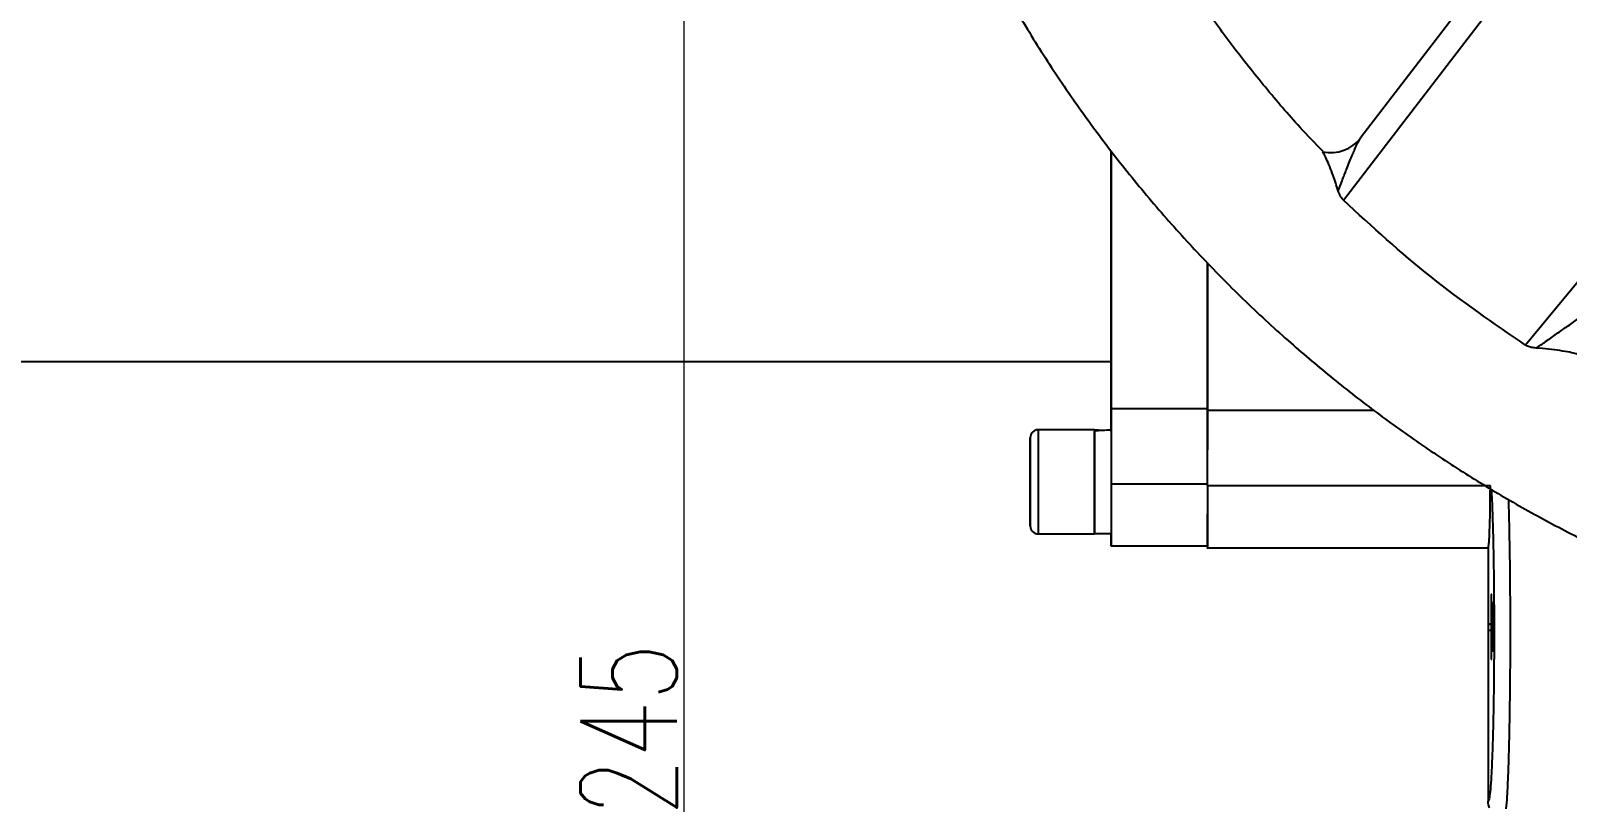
# Model space of a CAD drawing. Header units: millimetres. Extents: x 2180 to 4616, y 795 to 2518.
# Drawn here: x 2717.4 to 2909, y 1013 to 1109.3 of the extents above; entities that cross this region are included whole.
import ezdxf

# ---------------------------------------------------------------- set-up
doc = ezdxf.new("R2010")
doc.units = ezdxf.units.MM
doc.layers.add('AM_5', color=3, linetype='Continuous', lineweight=25)
doc.styles.add('SLDTEXTSTYLE1', font='txt.shx', dxfattribs={"width": 0.7, "bigfont": 'gbcbig.shx'})
doc.dimstyles.new('SLDDIMSTYLE12$0', dxfattribs={"dimtxt": 12, "dimasz": 10, "dimexe": 0, "dimexo": 0.0625, "dimgap": 0.875, "dimtad": 1, "dimdec": 1, "dimlfac": 1.8, "dimrnd": 1e-09, "dimzin": 12, "dimdsep": 46, "dimtxsty": 'SLDTEXTSTYLE1', "dimcen": 0.09, "dimdle": 8.16, "dimclrd": 3, "dimclre": 3, "dimadec": 0, "dimazin": 3, "dimtfac": 1, "dimtdec": 1, "dimtofl": 0, "dimtmove": 0, "dimatfit": 3, "dimfxl": 0, "dimfrac": 2, "dimtolj": 1, "dimlwd": 5, "dimlwe": 5, "dimarcsym": 0})

# ---------------------------------------------------------------- blocks, each defined once
blk = doc.blocks.new('*D55')
at = {"layer": 'AM_5', "color": 3, "lineweight": 5, "transparency": 16777216}
blk.add_line((2986.85, 1196.43), (2798.86, 1196.43), dxfattribs=at)
at = {"layer": 'AM_5', "color": 3, "linetype": 'Continuous', "lineweight": 5, "transparency": 16777216}
for p, q in [((2798.86, 1186.43), (2798.86, 964.81)), ((2941.11, 954.81), (2798.86, 954.81))]:
    blk.add_line(p, q, dxfattribs=at)
at = {"layer": 'AM_5', "color": 3, "transparency": 16777216}
for points in [[(2797.19, 1186.43), (2800.53, 1186.43), (2798.86, 1196.43)], [(2797.19, 964.81), (2800.53, 964.81), (2798.86, 954.81)]]:
    blk.add_solid(points, dxfattribs=at)
at = {"layer": 'Defpoints', "color": 0, "transparency": 16777216}
for p in [(2986.92, 1196.43), (2798.86, 954.81), (2941.17, 954.81)]:
    blk.add_point(p, dxfattribs=at)
at = {"layer": 'AM_5', "color": 0, "transparency": 16777216, "insert": (2791.98, 1022.1), "char_height": 12, "attachment_point": 5, "rotation": 90, "style": 'SLDTEXTSTYLE1'}
blk.add_mtext('\\A1;245', dxfattribs=at)

msp = doc.modelspace()

# ---------------------------------------------------------------- linework, layer by layer
at = {"color": 7, "linetype": 'Continuous', "lineweight": 25}
for p, q in [((2898.965, 1116.449), (2883.294, 1095.978)), ((2881.116, 1088.167), (2901.87, 1115.215)), ((2925.548, 1096.385), (2903.835, 1070.1)), ((2711.157, 1068.027), (2852.157, 1068.027)), ((2852.157, 1062.183), (2864.157, 1062.183)), ((2864.157, 1061.987), (2884.839, 1061.986)), ((2850.057, 1059.527), (2843.057, 1059.527)), ((2842.057, 1053.027), (2842.057, 1056.027)), ((2842.057, 1056.027), (2842.057, 1056.027)), ((2842.057, 1056.027), (2842.057, 1053.027)), ((2842.057, 1053.027), (2842.057, 1050.027)), ((2842.057, 1050.027), (2842.057, 1053.027)), ((2842.057, 1053.027), (2842.057, 1053.027)), ((2864.157, 1052.747), (2852.157, 1052.747)), ((2899.437, 1052.532), (2864.157, 1052.532)), ((2842.057, 1050.027), (2842.057, 1050.027)), ((2843.057, 1046.527), (2850.057, 1046.527)), ((2850.057, 1046.587), (2852.157, 1046.587)), ((2852.157, 1045.027), (2864.157, 1045.027)), ((2864.157, 1044.795), (2899.157, 1044.795)), ((2899.157, 1044.795), (2899.157, 1013.182)), ((2899.579, 1039.015), (2899.551, 1039.014)), ((2899.551, 1039.014), (2899.551, 1035.28)), ((2899.551, 1039.014), (2899.579, 1039.014)), ((2899.579, 1030.849), (2899.579, 1039.015)), ((2899.67, 1038.044), (2899.643, 1038.042)), ((2899.643, 1038.042), (2899.643, 1031.831)), ((2899.643, 1038.042), (2899.67, 1038.042)), ((2899.67, 1031.832), (2899.67, 1038.044)), ((2899.751, 1037.091), (2899.724, 1037.09)), ((2899.724, 1037.09), (2899.724, 1032.793)), ((2899.724, 1037.09), (2899.751, 1037.09)), ((2899.751, 1032.794), (2899.751, 1037.091)), ((2899.551, 1035.28), (2899.18, 1035.257)), ((2899.18, 1035.257), (2899.18, 1034.521)), ((2899.18, 1035.257), (2899.579, 1035.257)), ((2899.551, 1035.28), (2899.579, 1035.28)), ((2899.18, 1034.521), (2899.551, 1034.544)), ((2899.551, 1034.544), (2899.551, 1030.848)), ((2899.551, 1034.544), (2899.579, 1034.544)), ((2899.643, 1031.831), (2899.67, 1031.832)), ((2899.724, 1032.793), (2899.751, 1032.794)), ((2899.551, 1030.848), (2899.579, 1030.849))]:
    msp.add_line(p, q, dxfattribs=at)
at = {"color": 7, "linetype": 'Continuous', "lineweight": 25, "flags": 128}
for points in [[(2852.157, 1094.311), (2852.157, 1093.294), (2852.157, 1089.095), (2852.157, 1085.122), (2852.157, 1081.394), (2852.157, 1077.929), (2852.157, 1074.741), (2852.157, 1071.846), (2852.157, 1069.257), (2852.157, 1066.987), (2852.157, 1065.046), (2852.157, 1063.442), (2852.157, 1062.183)], [(2852.157, 1068.027), (2852.157, 1068.206), (2852.157, 1068.74), (2852.157, 1069.627), (2852.157, 1070.863), (2852.157, 1072.441), (2852.157, 1074.353), (2852.157, 1076.59), (2852.157, 1079.14), (2852.157, 1081.99), (2852.157, 1085.125), (2852.157, 1088.53), (2852.157, 1092.187), (2852.157, 1094.233)], [(2852.157, 1062.183), (2852.156, 1063.442), (2852.156, 1065.046), (2852.156, 1066.987), (2852.156, 1068.027)], [(2852.157, 1062.183), (2852.157, 1061.708), (2852.157, 1060.978), (2852.157, 1060.011), (2852.157, 1058.834), (2852.157, 1057.48), (2852.157, 1055.987), (2852.157, 1054.394), (2852.157, 1052.747)], [(2852.157, 1059.352), (2852.157, 1060.011), (2852.157, 1060.978), (2852.157, 1061.708), (2852.157, 1062.183)], [(2843.057, 1059.527), (2843.057, 1059.516), (2843.057, 1059.254), (2843.057, 1058.657), (2843.057, 1057.755), (2843.057, 1056.599), (2843.057, 1055.251), (2843.057, 1053.782), (2843.057, 1052.273), (2843.057, 1050.804), (2843.057, 1049.456), (2843.057, 1048.299), (2843.057, 1047.398), (2843.057, 1046.8), (2843.057, 1046.538), (2843.057, 1046.527)], [(2850.057, 1059.527), (2850.057, 1059.516), (2850.057, 1059.254), (2850.057, 1058.657), (2850.057, 1057.755), (2850.057, 1056.599), (2850.057, 1055.251), (2850.057, 1053.782), (2850.057, 1052.273), (2850.057, 1050.804), (2850.057, 1049.456), (2850.057, 1048.299), (2850.057, 1047.398), (2850.057, 1046.8), (2850.057, 1046.538), (2850.057, 1046.527)], [(2850.057, 1046.587), (2850.057, 1046.65), (2850.057, 1047.033), (2850.057, 1047.743), (2850.057, 1048.742), (2850.057, 1049.976), (2850.057, 1051.377), (2850.057, 1052.867), (2850.057, 1054.367), (2850.057, 1055.793), (2850.057, 1057.068), (2850.057, 1058.122), (2850.057, 1058.898), (2850.057, 1059.352)], [(2852.157, 1052.747), (2852.157, 1051.014), (2852.157, 1049.377), (2852.157, 1047.915), (2852.157, 1046.699), (2852.157, 1045.785), (2852.157, 1045.219), (2852.157, 1045.027), (2852.157, 1045.219), (2852.157, 1045.785), (2852.157, 1046.587)]]:
    msp.add_lwpolyline(points, dxfattribs=at)
at = {"color": 7, "linetype": 'Continuous', "lineweight": 25}
msp.add_circle((2987.157, 1198.073), 105, dxfattribs=at)
for centre, radius, start, end in [((2879.552, 1098.77), 4.669, 257.62568, 323.26961), ((2843.057, 1058.527), 1, 90, 180), ((2843.057, 1047.527), 1, 180, 270)]:
    msp.add_arc(centre, radius, start, end, dxfattribs=at)
for centre, start_param, end_param in [((2850.057, 1053.027), 1.4765232, 1.5707963), ((2852.157, 1053.027), 1.5707963, 1.760193)]:
    msp.add_ellipse(centre, major_axis=(11.154, 0), ratio=0.5773521, start_param=start_param, end_param=end_param, dxfattribs=at)
for points, knots in [([(2986.724, 1027.83), (2989.284, 1027.855), (2992.865, 1027.889), (2998.134, 1028.168), (3002.598, 1028.504), (3007.914, 1029.069), (3013.483, 1029.842), (3019.297, 1030.853), (3025.268, 1032.109), (3031.344, 1033.619), (3037.482, 1035.39), (3043.647, 1037.424), (3049.811, 1039.724), (3055.948, 1042.289), (3062.036, 1045.119), (3068.055, 1048.213), (3073.988, 1051.568), (3079.817, 1055.18), (3085.527, 1059.045), (3091.103, 1063.159), (3096.53, 1067.517), (3101.795, 1072.111), (3106.887, 1076.935), (3111.792, 1081.983), (3116.499, 1087.246), (3120.996, 1092.716), (3125.275, 1098.384), (3129.323, 1104.241), (3133.133, 1110.278), (3136.695, 1116.484), (3140, 1122.849), (3143.041, 1129.361), (3145.81, 1136.01), (3148.3, 1142.785), (3150.506, 1149.672), (3152.42, 1156.661), (3154.039, 1163.739), (3155.357, 1170.893), (3156.37, 1178.109), (3157.074, 1185.377), (3157.467, 1192.681), (3157.546, 1200.009), (3157.309, 1207.347), (3156.755, 1214.681), (3155.882, 1221.999), (3154.692, 1229.286), (3153.184, 1236.529), (3151.359, 1243.713), (3149.218, 1250.826), (3146.765, 1257.854), (3144, 1264.782), (3140.927, 1271.599), (3137.55, 1278.289), (3133.872, 1284.841), (3129.899, 1291.241), (3125.634, 1297.477), (3121.083, 1303.535), (3116.251, 1309.403), (3111.143, 1315.069), (3105.767, 1320.522), (3100.32, 1325.569), (3094.847, 1330.222), (3089.389, 1334.491), (3083.764, 1338.534), (3077.982, 1342.342), (3072.055, 1345.91), (3065.992, 1349.232), (3059.806, 1352.302), (3053.51, 1355.116), (3047.116, 1357.668), (3040.641, 1359.954), (3034.103, 1361.97), (3027.528, 1363.713), (3020.956, 1365.177), (3014.462, 1366.359), (3008.172, 1367.256), (3002.648, 1367.84), (2997.766, 1368.207), (2992.942, 1368.447), (2986.967, 1368.564), (2981.45, 1368.454), (2976.181, 1368.182), (2971.717, 1367.844), (2966.401, 1367.279), (2960.832, 1366.506), (2955.018, 1365.496), (2949.047, 1364.24), (2942.971, 1362.729), (2936.833, 1360.959), (2930.668, 1358.924), (2924.504, 1356.625), (2918.367, 1354.06), (2912.279, 1351.229), (2906.26, 1348.136), (2900.327, 1344.781), (2894.498, 1341.169), (2888.788, 1337.303), (2883.213, 1333.189), (2877.785, 1328.832), (2872.52, 1324.238), (2867.428, 1319.413), (2862.523, 1314.365), (2857.817, 1309.103), (2853.319, 1303.633), (2849.041, 1297.964), (2844.992, 1292.107), (2841.182, 1286.07), (2837.62, 1279.865), (2834.316, 1273.5), (2831.273, 1266.988), (2828.511, 1260.336), (2826.174, 1254.054), (2824.895, 1249.949), (2824.332, 1248.141)], [0, 0, 0, 0, 0.01020738, 0.01427401, 0.02103699, 0.02805607, 0.03558666, 0.0434511, 0.05157826, 0.05991132, 0.06840986, 0.07704394, 0.08579098, 0.09463359, 0.10355821, 0.11255405, 0.12161242, 0.13072624, 0.1398897, 0.14909794, 0.15834689, 0.16763314, 0.17695375, 0.18630622, 0.19568842, 0.20509849, 0.21453484, 0.22399606, 0.23348097, 0.24298851, 0.25251779, 0.26206801, 0.27163852, 0.28122873, 0.29083816, 0.30046642, 0.31011319, 0.31977821, 0.32946132, 0.33916239, 0.34888138, 0.35861831, 0.36837328, 0.37814642, 0.38793798, 0.39774825, 0.40757761, 0.41742653, 0.42729557, 0.4371854, 0.4470968, 0.45703069, 0.46698816, 0.47697044, 0.48697902, 0.49701559, 0.50708218, 0.51718117, 0.52731537, 0.53748817, 0.54770366, 0.5569145, 0.56612256, 0.57532659, 0.5845258, 0.59371913, 0.60290519, 0.61208206, 0.62124705, 0.63039624, 0.63952364, 0.64861966, 0.65766788, 0.66663751, 0.67546331, 0.68397889, 0.69196332, 0.69760555, 0.70350123, 0.71121989, 0.72142727, 0.72549391, 0.73225688, 0.73927596, 0.74680655, 0.754671, 0.76279816, 0.77113122, 0.77962976, 0.78826384, 0.79701087, 0.80585349, 0.81477811, 0.82377394, 0.83283231, 0.84194614, 0.85110959, 0.86031783, 0.86956679, 0.87885303, 0.88817364, 0.89752611, 0.90690831, 0.91631839, 0.92575473, 0.93521596, 0.94470086, 0.95420841, 0.96373768, 0.97328791, 0.98285841, 0.99244862, 1, 1, 1, 1]), ([(2878.573, 1094.237), (2877.612, 1095.238), (2875.123, 1097.83), (2871.341, 1102.244), (2867.21, 1107.446), (2863.309, 1112.851), (2859.64, 1118.438), (2856.213, 1124.199), (2853.039, 1130.123), (2850.125, 1136.198), (2847.481, 1142.413), (2845.113, 1148.755), (2843.028, 1155.212), (2841.233, 1161.772), (2839.733, 1168.42), (2838.534, 1175.144), (2837.64, 1181.929), (2837.055, 1188.763), (2836.781, 1195.631), (2836.822, 1202.519), (2837.18, 1209.411), (2837.855, 1216.295), (2838.848, 1223.155), (2840.16, 1229.977), (2841.789, 1236.746), (2843.734, 1243.448), (2845.994, 1250.068), (2848.566, 1256.591), (2851.447, 1263.004), (2854.634, 1269.292), (2858.121, 1275.441), (2861.906, 1281.436), (2865.983, 1287.265), (2870.346, 1292.914), (2874.989, 1298.37), (2879.908, 1303.619), (2884.918, 1308.476), (2889.972, 1312.948), (2895.031, 1317.045), (2900.257, 1320.922), (2905.651, 1324.552), (2910.128, 1327.35), (2912.852, 1328.847), (2913.678, 1329.3)], [0, 0, 0, 0, 0.0151775, 0.0393292, 0.0635604, 0.0878663, 0.1122429, 0.1366868, 0.161195, 0.1857649, 0.2103945, 0.2350819, 0.2598255, 0.2846241, 0.3094766, 0.3343824, 0.3593409, 0.3843518, 0.409415, 0.4345306, 0.4596989, 0.4849206, 0.5101965, 0.5355275, 0.5609152, 0.5863611, 0.6118672, 0.6374358, 0.6630699, 0.6887726, 0.714548, 0.7404006, 0.7663359, 0.7923603, 0.8184816, 0.8447092, 0.8710544, 0.8948026, 0.918543, 0.942272, 0.9659875, 0.9896862, 1, 1, 1, 1]), ([(2816.854, 1199.322), (2816.838, 1198.33), (2816.782, 1194.891), (2817.019, 1189.002), (2817.557, 1181.667), (2818.434, 1174.349), (2819.623, 1167.062), (2821.131, 1159.82), (2822.956, 1152.635), (2825.097, 1145.522), (2827.551, 1138.495), (2830.315, 1131.566), (2833.388, 1124.75), (2836.765, 1118.059), (2840.443, 1111.507), (2844.416, 1105.107), (2848.681, 1098.872), (2853.233, 1092.814), (2858.065, 1086.946), (2863.172, 1081.279), (2868.548, 1075.827), (2873.995, 1070.779), (2879.468, 1066.127), (2884.927, 1061.857), (2890.551, 1057.815), (2896.333, 1054.007), (2902.26, 1050.438), (2908.323, 1047.116), (2914.509, 1044.046), (2920.805, 1041.233), (2927.199, 1038.681), (2933.674, 1036.395), (2940.212, 1034.378), (2946.787, 1032.636), (2953.36, 1031.171), (2959.853, 1029.989), (2966.143, 1029.093), (2971.667, 1028.508), (2976.549, 1028.143), (2981.374, 1027.895), (2984.788, 1027.853), (2986.724, 1027.83)], [0, 0, 0, 0, 0.01109766, 0.03845632, 0.06586598, 0.09332727, 0.12084104, 0.14840835, 0.17603052, 0.20370911, 0.23144601, 0.25924341, 0.28710389, 0.31503048, 0.34302669, 0.37109662, 0.39924508, 0.42747773, 0.45580122, 0.48422349, 0.51275401, 0.54140426, 0.56723687, 0.59306169, 0.61887522, 0.6446752, 0.67045871, 0.69622182, 0.72195917, 0.74766321, 0.77332291, 0.7989215, 0.8244321, 0.84980864, 0.87496476, 0.89971751, 0.9236002, 0.94599323, 0.96181736, 0.97835234, 1, 1, 1, 1]), ([(2880.463, 1089.335), (2880.254, 1089.99), (2879.781, 1091.474), (2879.134, 1093.056), (2878.699, 1093.95), (2878.562, 1094.192), (2878.55, 1094.213), (2878.551, 1094.211), (2878.552, 1094.21)], [0, 0, 0, 0, 0.2971018, 0.6738454, 0.8402733, 0.9608545, 0.994792, 1, 1, 1, 1]), ([(2880.463, 1089.335), (2880.624, 1089.754), (2880.975, 1090.663), (2881.55, 1092.132), (2882.03, 1093.37), (2882.408, 1094.279), (2882.636, 1094.797), (2882.863, 1095.273), (2883.084, 1095.692), (2883.23, 1095.891), (2883.294, 1095.978)], [0, 0, 0, 0, 0.1611026, 0.3502106, 0.5867982, 0.6800351, 0.7629564, 0.8357924, 0.9281737, 1, 1, 1, 1]), ([(2881.116, 1088.167), (2881.008, 1088.291), (2880.743, 1088.592), (2880.568, 1089.01), (2880.485, 1089.268), (2880.463, 1089.335)], [0, 0, 0, 0, 0.3408092, 0.8280986, 1, 1, 1, 1]), ([(2903.835, 1070.1), (2899.834, 1072.841), (2891.831, 1078.322), (2884.688, 1084.886), (2881.116, 1088.167)], [0, 0, 0, 0, 0.50000046, 1, 1, 1, 1]), ([(2864.157, 1061.917), (2864.156, 1062.492), (2864.156, 1063.641), (2864.156, 1066.244), (2864.156, 1069.453), (2864.156, 1073.338), (2864.156, 1076.98), (2864.156, 1079.519), (2864.156, 1080.362)], [0, 0, 0, 0, 0.1818994, 0.3637987, 0.5456981, 0.7275974, 0.9094968, 1, 1, 1, 1]), ([(2864.157, 1065.576), (2864.157, 1065.573), (2864.157, 1065.367), (2864.157, 1066.094), (2864.157, 1067.84), (2864.157, 1070.953), (2864.157, 1075.032), (2864.157, 1078.611), (2864.157, 1080.362)], [0, 0, 0, 0, 0.0032792, 0.2043382, 0.4053973, 0.6064563, 0.8075153, 1, 1, 1, 1]), ([(2864.157, 1080.362), (2864.157, 1079.591), (2864.157, 1077.119), (2864.157, 1073.527), (2864.157, 1069.613), (2864.157, 1066.375), (2864.157, 1063.742), (2864.157, 1062.572), (2864.157, 1061.987)], [0, 0, 0, 0, 0.0830225, 0.266418, 0.4498135, 0.633209, 0.8166045, 1, 1, 1, 1]), ([(2905.151, 1069.723), (2905.548, 1069.991), (2906.418, 1070.577), (2907.693, 1071.504), (2909.06, 1072.45), (2910.286, 1073.291), (2910.769, 1073.77), (2910.969, 1073.968)], [0, 0, 0, 0, 0.1731069, 0.3790677, 0.5833991, 0.8278545, 1, 1, 1, 1]), ([(2905.151, 1069.723), (2904.954, 1069.742), (2904.602, 1069.777), (2904.138, 1069.921), (2903.909, 1070.056), (2903.835, 1070.1)], [0, 0, 0, 0, 0.4614557, 0.826888, 1, 1, 1, 1]), ([(2910.314, 1068.95), (2910.314, 1068.95), (2910.323, 1068.947), (2910.122, 1069.012), (2909.343, 1069.2), (2908.131, 1069.414), (2906.711, 1069.599), (2905.669, 1069.682), (2905.151, 1069.723)], [0, 0, 0, 0, 0.0052274, 0.1258242, 0.3272801, 0.5489619, 0.7757262, 1, 1, 1, 1]), ([(2864.157, 1061.917), (2864.157, 1061.582), (2864.157, 1060.913), (2864.157, 1059.074), (2864.157, 1057.562), (2864.157, 1057.027)], [0, 0, 0, 0, 0.3927328, 0.7854656, 1, 1, 1, 1]), ([(2842.057, 1053.027), (2842.057, 1053.719), (2842.057, 1054.783), (2842.057, 1056.064), (2842.057, 1056.944), (2842.057, 1057.659), (2842.057, 1058.323), (2842.057, 1058.66), (2842.057, 1058.323), (2842.057, 1057.659), (2842.057, 1056.944), (2842.057, 1056.064), (2842.057, 1054.783), (2842.057, 1053.719), (2842.057, 1053.027)], [0, 0, 0, 0, 0.1197284, 0.1841803, 0.25, 0.3158197, 0.3802716, 0.5, 0.6197284, 0.6841803, 0.75, 0.8158197, 0.8802716, 1, 1, 1, 1]), ([(2842.057, 1053.027), (2842.057, 1052.336), (2842.057, 1051.271), (2842.057, 1049.99), (2842.057, 1049.111), (2842.057, 1048.396), (2842.057, 1047.732), (2842.057, 1047.395), (2842.057, 1047.732), (2842.057, 1048.396), (2842.057, 1049.111), (2842.057, 1049.99), (2842.057, 1051.271), (2842.057, 1052.336), (2842.057, 1053.027)], [0, 0, 0, 0, 0.1197284, 0.1841803, 0.25, 0.3158197, 0.3802716, 0.5, 0.6197284, 0.6841803, 0.75, 0.8158197, 0.8802716, 1, 1, 1, 1]), ([(2864.157, 1052.532), (2864.157, 1051.514), (2864.157, 1049.48), (2864.157, 1046.886), (2864.157, 1045.289), (2864.157, 1044.603), (2864.157, 1044.797), (2864.157, 1044.798)], [0, 0, 0, 0, 0.2496567, 0.4993133, 0.74897, 0.9986267, 1, 1, 1, 1]), ([(2899.157, 1044.795), (2899.179, 1044.839), (2899.218, 1044.913), (2899.286, 1045.593), (2899.358, 1046.974), (2899.421, 1049.495), (2899.432, 1051.539), (2899.437, 1052.532)], [0, 0, 0, 0, 0.1587187, 0.2699568, 0.5007191, 0.7575201, 1, 1, 1, 1]), ([(2899.563, 1052.117), (2899.596, 1051.471), (2899.663, 1050.129), (2899.748, 1047.487), (2899.818, 1044.432), (2899.869, 1041.062), (2899.898, 1037.495), (2899.906, 1033.832), (2899.892, 1030.184), (2899.856, 1026.661), (2899.799, 1023.365), (2899.724, 1020.398), (2899.631, 1017.844), (2899.525, 1015.782), (2899.408, 1014.281), (2899.284, 1013.336), (2899.199, 1013.233), (2899.157, 1013.182)], [0, 0, 0, 0, 0.0620488, 0.1290419, 0.1960393, 0.2630353, 0.3300303, 0.3970253, 0.4640214, 0.5310177, 0.5980134, 0.6650096, 0.732007, 0.7990047, 0.8660027, 0.9330014, 1, 1, 1, 1]), ([(2901.68, 1050.842), (2901.683, 1050.765), (2901.703, 1050.206), (2901.735, 1049.046), (2901.784, 1046.993), (2901.832, 1044.362), (2901.872, 1041.116), (2901.897, 1037.766), (2901.9, 1035.501), (2901.901, 1034.377)], [0, 0, 0, 0, 0.0188145, 0.1362189, 0.2484372, 0.4404844, 0.6297583, 0.8162623, 1, 1, 1, 1]), ([(2864.157, 1045.148), (2864.157, 1045.206), (2864.157, 1045.411), (2864.157, 1046.766), (2864.157, 1048.331), (2864.157, 1049.027)], [0, 0, 0, 0, 0.1768439, 0.6339579, 1, 1, 1, 1]), ([(2901.901, 1034.377), (2901.9, 1033.185), (2901.896, 1030.782), (2901.871, 1027.632), (2901.839, 1024.954), (2901.803, 1022.73), (2901.755, 1020.42), (2901.69, 1018.044), (2901.605, 1015.713), (2901.502, 1013.64), (2901.424, 1012.724), (2901.383, 1012.25)], [0, 0, 0, 0, 0.1217334, 0.2456529, 0.3295313, 0.4143849, 0.5002146, 0.6112196, 0.7315209, 0.8611156, 1, 1, 1, 1]), ([(2899.337, 1012.352), (2899.272, 1012.527), (2899.171, 1012.796), (2899.16, 1013.081), (2899.157, 1013.182)], [0, 0, 0, 0, 0.649785, 1, 1, 1, 1])]:
    msp.add_open_spline(points, degree=3, knots=knots, dxfattribs=at)
msp.add_open_spline([(2864.157, 1052.532), (2864.157, 1053.637), (2864.157, 1055.847), (2864.157, 1058.734), (2864.157, 1060.985), (2864.157, 1061.653), (2864.157, 1061.987)], degree=3, dxfattribs=at)

# ---------------------------------------------------------------- dimensions: what is measured, and where the dimension line sits
at = {"layer": 'AM_5'}
dim = msp.add_linear_dim(base=(2798.859, 954.813), p1=(2986.915, 1196.425), p2=(2941.17, 954.813), angle=90, text='245', dimstyle='SLDDIMSTYLE12$0', override={"dimlfac": 1}, dxfattribs=at)
dim.commit()
dim.dimension.update_dxf_attribs({"geometry": '*D55', "text_midpoint": (2798.859, 1022.095), "dimtype": 160})

doc.saveas('drawing.dxf')
